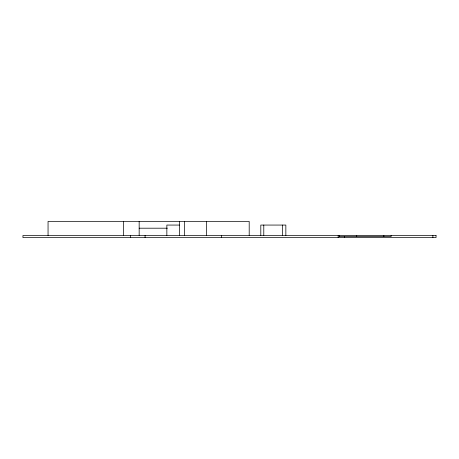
<?xml version="1.0" encoding="UTF-8"?>
<svg xmlns="http://www.w3.org/2000/svg" width="459" height="459" viewBox="0 0 459 459"><rect width="100%" height="100%" fill="white"/><g stroke="black" fill="none" stroke-linecap="round" stroke-linejoin="round"><path stroke-width="0.69" d="M179.377 225.065L166.852 225.065L166.852 235.501M139.163 228.198L167.38 228.198M338.949 236.546L391.143 236.546L391.143 235.501M432.883 235.501L432.883 237.59M383.833 235.501L383.833 236.546M356.695 235.501L356.695 236.546M344.393 236.546L344.393 237.59M339.344 235.501L339.344 236.546M338.168 235.501L338.168 237.59M285.848 235.501L285.848 225.065L260.798 225.065L260.798 235.501M282.469 225.065L282.469 235.501M263.787 225.065L263.787 235.501M249.197 235.501L249.197 221.41L48.052 221.41L48.052 235.501M221.364 235.501L221.364 237.59M206.401 221.41L206.401 235.501M184.484 221.41L184.484 235.501M179.377 221.41L179.377 235.501M145.078 235.501L145.078 237.59M139.163 221.41L139.163 235.501M130.465 235.501L130.465 237.59M123.505 221.41L123.505 235.501M436.05 235.501L22.95 235.501L22.95 237.59L436.05 237.59L436.05 235.501"/></g></svg>
